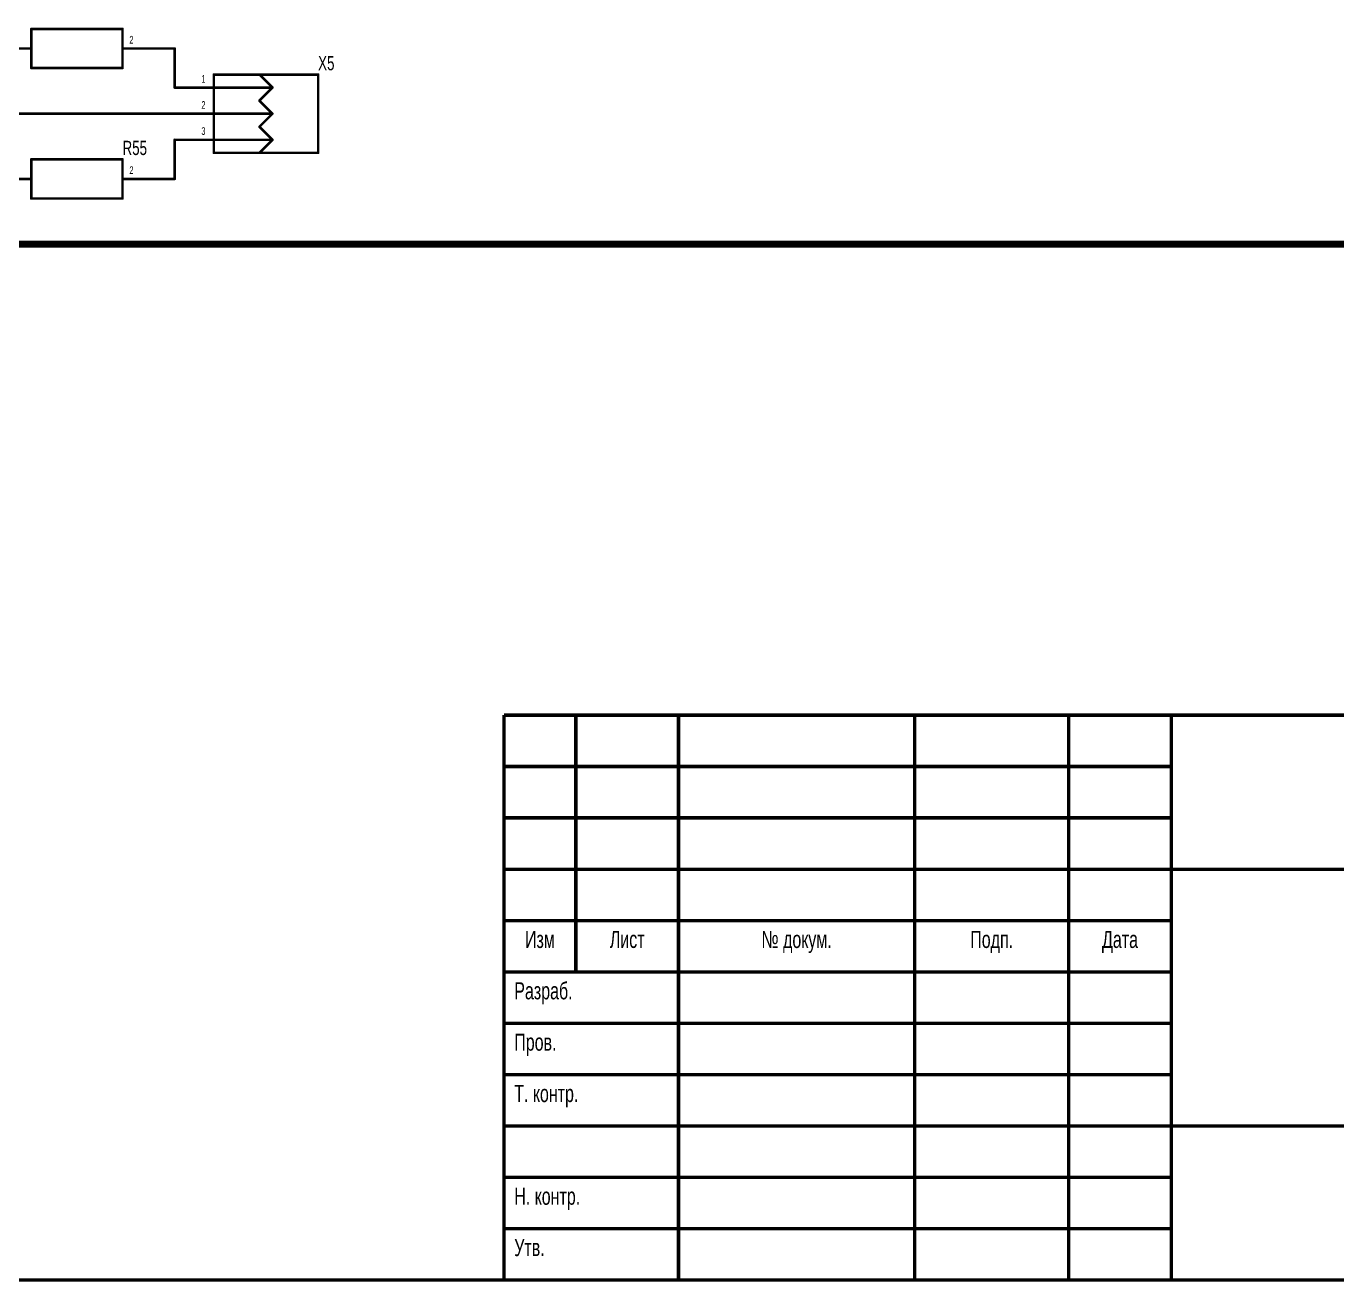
# Model space of a CAD drawing. Extents: x -4.5 to 18.4, y -0.7 to 15.5.
# Drawn here: x 9.28 to 14.31, y -0.7 to 4.12 of the extents above; entities that cross this region are included whole.
import ezdxf
from ezdxf.enums import TextEntityAlignment as Align

# ---------------------------------------------------------------- set-up
doc = ezdxf.new("R2010")
doc.units = 0
doc.header["$MEASUREMENT"] = 0
for name, color, linetype in [('Bus', 180, 'Continuous'), ('Element', 253, 'Continuous'), ('Net', 50, 'Continuous'), ('Pin', 50, 'Continuous'), ('Titles', 253, 'Continuous')]:
    doc.layers.add(name, color=color, linetype=linetype)

msp = doc.modelspace()

# ---------------------------------------------------------------- linework, layer by layer
at = {"layer": 'Bus', "linetype": 'Continuous', "const_width": 0.0262}
msp.add_lwpolyline([(7.55, 3.2804), (14.8, 3.2804)], dxfattribs=at)
at = {"layer": 'Element', "linetype": 'Continuous', "const_width": 0.0049}
for points in [[(9.2975, 4.1054, 1), (9.3025, 4.1054, 1), (9.2975, 4.1054, 1)], [(9.2975, 4.1054, 1), (9.3025, 4.1054, 1), (9.2975, 4.1054, 1)], [(9.6475, 4.1054, 1), (9.6525, 4.1054, 1), (9.6475, 4.1054, 1)], [(9.6475, 4.1054, 1), (9.6525, 4.1054, 1), (9.6475, 4.1054, 1)], [(9.2975, 3.9554, 1), (9.3025, 3.9554, 1), (9.2975, 3.9554, 1)], [(9.2975, 3.9554, 1), (9.3025, 3.9554, 1), (9.2975, 3.9554, 1)], [(9.6475, 3.9554, 1), (9.6525, 3.9554, 1), (9.6475, 3.9554, 1)], [(9.6475, 3.9554, 1), (9.6525, 3.9554, 1), (9.6475, 3.9554, 1)], [(9.9975, 3.9304, 1), (10.0025, 3.9304, 1), (9.9975, 3.9304, 1)], [(9.9975, 3.9304, 1), (10.0025, 3.9304, 1), (9.9975, 3.9304, 1)], [(10.1725, 3.9304, 1), (10.1775, 3.9304, 1), (10.1725, 3.9304, 1)], [(10.3975, 3.9304, 1), (10.4025, 3.9304, 1), (10.3975, 3.9304, 1)], [(10.3975, 3.9304, 1), (10.4025, 3.9304, 1), (10.3975, 3.9304, 1)], [(9.9975, 3.8804, 1), (10.0025, 3.8804, 1), (9.9975, 3.8804, 1)], [(10.2225, 3.8804, 1), (10.2275, 3.8804, 1), (10.2225, 3.8804, 1)], [(10.2225, 3.8804, 1), (10.2275, 3.8804, 1), (10.2225, 3.8804, 1)], [(10.2225, 3.8804, 1), (10.2275, 3.8804, 1), (10.2225, 3.8804, 1)], [(10.1725, 3.8304, 1), (10.1775, 3.8304, 1), (10.1725, 3.8304, 1)], [(10.1725, 3.8304, 1), (10.1775, 3.8304, 1), (10.1725, 3.8304, 1)], [(9.9975, 3.7804, 1), (10.0025, 3.7804, 1), (9.9975, 3.7804, 1)], [(10.2225, 3.7804, 1), (10.2275, 3.7804, 1), (10.2225, 3.7804, 1)], [(10.2225, 3.7804, 1), (10.2275, 3.7804, 1), (10.2225, 3.7804, 1)], [(10.2225, 3.7804, 1), (10.2275, 3.7804, 1), (10.2225, 3.7804, 1)], [(10.1725, 3.7304, 1), (10.1775, 3.7304, 1), (10.1725, 3.7304, 1)], [(10.1725, 3.7304, 1), (10.1775, 3.7304, 1), (10.1725, 3.7304, 1)], [(9.9975, 3.6804, 1), (10.0025, 3.6804, 1), (9.9975, 3.6804, 1)], [(10.2225, 3.6804, 1), (10.2275, 3.6804, 1), (10.2225, 3.6804, 1)], [(10.2225, 3.6804, 1), (10.2275, 3.6804, 1), (10.2225, 3.6804, 1)], [(10.2225, 3.6804, 1), (10.2275, 3.6804, 1), (10.2225, 3.6804, 1)], [(9.9975, 3.6304, 1), (10.0025, 3.6304, 1), (9.9975, 3.6304, 1)], [(9.9975, 3.6304, 1), (10.0025, 3.6304, 1), (9.9975, 3.6304, 1)], [(10.1725, 3.6304, 1), (10.1775, 3.6304, 1), (10.1725, 3.6304, 1)], [(10.3975, 3.6304, 1), (10.4025, 3.6304, 1), (10.3975, 3.6304, 1)], [(10.3975, 3.6304, 1), (10.4025, 3.6304, 1), (10.3975, 3.6304, 1)], [(9.2975, 3.6054, 1), (9.3025, 3.6054, 1), (9.2975, 3.6054, 1)], [(9.2975, 3.6054, 1), (9.3025, 3.6054, 1), (9.2975, 3.6054, 1)], [(9.6475, 3.6054, 1), (9.6525, 3.6054, 1), (9.6475, 3.6054, 1)], [(9.6475, 3.6054, 1), (9.6525, 3.6054, 1), (9.6475, 3.6054, 1)], [(9.2975, 3.4554, 1), (9.3025, 3.4554, 1), (9.2975, 3.4554, 1)], [(9.2975, 3.4554, 1), (9.3025, 3.4554, 1), (9.2975, 3.4554, 1)], [(9.6475, 3.4554, 1), (9.6525, 3.4554, 1), (9.6475, 3.4554, 1)], [(9.6475, 3.4554, 1), (9.6525, 3.4554, 1), (9.6475, 3.4554, 1)]]:
    msp.add_lwpolyline(points, format="xyb", dxfattribs=at)
at = {"layer": 'Element', "linetype": 'Continuous', "const_width": 0.0098}
for points in [[(9.3, 3.9554), (9.3, 4.1054)], [(9.3, 4.1054), (9.65, 4.1054)], [(9.65, 4.1054), (9.65, 3.9554)], [(9.3, 3.9554), (9.65, 3.9554)], [(10.4, 3.9304), (10, 3.9304)], [(10, 3.9304), (10, 3.6304)], [(10.225, 3.8804), (10.175, 3.9304)], [(10.4, 3.6304), (10.4, 3.9304)], [(10.225, 3.8804), (10, 3.8804)], [(10.225, 3.8804), (10.175, 3.8304)], [(10.225, 3.7804), (10.175, 3.8304)], [(10.225, 3.7804), (10, 3.7804)], [(10.225, 3.7804), (10.175, 3.7304)], [(10.225, 3.6804), (10.175, 3.7304)], [(10.225, 3.6804), (10, 3.6804)], [(10.225, 3.6804), (10.175, 3.6304)], [(10, 3.6304), (10.4, 3.6304)], [(9.3, 3.4554), (9.3, 3.6054)], [(9.3, 3.6054), (9.65, 3.6054)], [(9.65, 3.6054), (9.65, 3.4554)], [(9.3, 3.4554), (9.65, 3.4554)]]:
    msp.add_lwpolyline(points, dxfattribs=at)
at = {"layer": 'Net', "linetype": 'Continuous', "const_width": 0.0049}
for points in [[(9.7975, 4.0304, 1), (9.8025, 4.0304, 1), (9.7975, 4.0304, 1)], [(9.8475, 4.0304, 1), (9.8525, 4.0304, 1), (9.8475, 4.0304, 1)], [(9.8475, 4.0304, 1), (9.8525, 4.0304, 1), (9.8475, 4.0304, 1)], [(9.8475, 3.8804, 1), (9.8525, 3.8804, 1), (9.8475, 3.8804, 1)], [(9.8475, 3.7804, 1), (9.8525, 3.7804, 1), (9.8475, 3.7804, 1)], [(9.8475, 3.6804, 1), (9.8525, 3.6804, 1), (9.8475, 3.6804, 1)], [(9.7975, 3.5304, 1), (9.8025, 3.5304, 1), (9.7975, 3.5304, 1)], [(9.8475, 3.5304, 1), (9.8525, 3.5304, 1), (9.8475, 3.5304, 1)], [(9.8475, 3.5304, 1), (9.8525, 3.5304, 1), (9.8475, 3.5304, 1)]]:
    msp.add_lwpolyline(points, format="xyb", dxfattribs=at)
at = {"layer": 'Net', "linetype": 'Continuous', "const_width": 0.0098}
for points in [[(9.85, 4.0304), (9.8, 4.0304)], [(9.85, 3.8804), (9.85, 4.0304)], [(9.85, 3.7804), (9.1, 3.7804)], [(9.85, 3.6804), (9.85, 3.5304)], [(9.85, 3.5304), (9.8, 3.5304)]]:
    msp.add_lwpolyline(points, dxfattribs=at)
at = {"layer": 'Pin', "linetype": 'Continuous', "const_width": 0.0098}
for points in [[(9.3, 4.0304), (9.15, 4.0304)], [(9.65, 4.0304), (9.8, 4.0304)], [(10, 3.8804), (9.85, 3.8804)], [(10, 3.7804), (9.85, 3.7804)], [(10, 3.6804), (9.85, 3.6804)], [(9.3, 3.5304), (9.15, 3.5304)], [(9.65, 3.5304), (9.8, 3.5304)]]:
    msp.add_lwpolyline(points, dxfattribs=at)
at = {"layer": 'Pin', "linetype": 'Continuous', "const_width": 0.0049}
for points in [[(9.2975, 4.0304, 1), (9.3025, 4.0304, 1), (9.2975, 4.0304, 1)], [(9.6475, 4.0304, 1), (9.6525, 4.0304, 1), (9.6475, 4.0304, 1)], [(9.7975, 4.0304, 1), (9.8025, 4.0304, 1), (9.7975, 4.0304, 1)], [(9.8475, 3.8804, 1), (9.8525, 3.8804, 1), (9.8475, 3.8804, 1)], [(9.9975, 3.8804, 1), (10.0025, 3.8804, 1), (9.9975, 3.8804, 1)], [(9.8475, 3.7804, 1), (9.8525, 3.7804, 1), (9.8475, 3.7804, 1)], [(9.9975, 3.7804, 1), (10.0025, 3.7804, 1), (9.9975, 3.7804, 1)], [(9.8475, 3.6804, 1), (9.8525, 3.6804, 1), (9.8475, 3.6804, 1)], [(9.9975, 3.6804, 1), (10.0025, 3.6804, 1), (9.9975, 3.6804, 1)], [(9.2975, 3.5304, 1), (9.3025, 3.5304, 1), (9.2975, 3.5304, 1)], [(9.6475, 3.5304, 1), (9.6525, 3.5304, 1), (9.6475, 3.5304, 1)], [(9.7975, 3.5304, 1), (9.8025, 3.5304, 1), (9.7975, 3.5304, 1)]]:
    msp.add_lwpolyline(points, format="xyb", dxfattribs=at)
at = {"layer": 'Titles', "linetype": 'Continuous', "const_width": 0.0131}
for points in [[(18.3961, -0.6905), (-4.0055, -0.6905), (-4.0055, 15.4512), (18.3961, 15.4512), (18.3961, -0.6905)], [(11.1126, 1.4749), (11.3882, 1.4749)], [(11.1126, 1.4749), (11.1126, 1.278)], [(11.3882, 1.4749), (11.3882, 1.278)], [(11.3882, 1.4749), (11.7819, 1.4749)], [(11.3882, 1.4749), (11.3882, 1.278)], [(11.7819, 1.4749), (11.7819, 1.278)], [(11.7819, 1.4749), (12.6874, 1.4749)], [(11.7819, 1.4749), (11.7819, 1.278)], [(12.6874, 1.4749), (12.6874, 1.278)], [(12.6874, 1.4749), (13.278, 1.4749)], [(12.6874, 1.4749), (12.6874, 1.278)], [(13.278, 1.4749), (13.278, 1.278)], [(13.278, 1.4749), (13.6717, 1.4749)], [(13.278, 1.4749), (13.278, 1.278)], [(13.6717, 1.4749), (13.6717, 1.278)], [(13.6717, 1.4749), (16.4276, 1.4749)], [(13.6717, 1.4749), (13.6717, 1.278)], [(11.1126, 1.278), (11.3882, 1.278)], [(11.1126, 1.278), (11.3882, 1.278)], [(11.1126, 1.278), (11.1126, 1.0812)], [(11.3882, 1.278), (11.3882, 1.0812)], [(11.3882, 1.278), (11.7819, 1.278)], [(11.3882, 1.278), (11.7819, 1.278)], [(11.3882, 1.278), (11.3882, 1.0812)], [(11.7819, 1.278), (11.7819, 1.0812)], [(11.7819, 1.278), (12.6874, 1.278)], [(11.7819, 1.278), (12.6874, 1.278)], [(11.7819, 1.278), (11.7819, 1.0812)], [(12.6874, 1.278), (12.6874, 1.0812)], [(12.6874, 1.278), (13.278, 1.278)], [(12.6874, 1.278), (13.278, 1.278)], [(12.6874, 1.278), (12.6874, 1.0812)], [(13.278, 1.278), (13.278, 1.0812)], [(13.278, 1.278), (13.6717, 1.278)], [(13.278, 1.278), (13.6717, 1.278)], [(13.278, 1.278), (13.278, 1.0812)], [(13.6717, 1.278), (13.6717, 1.0812)], [(13.6717, 1.278), (13.6717, 1.0812)], [(11.1126, 1.0812), (11.3882, 1.0812)], [(11.1126, 1.0812), (11.3882, 1.0812)], [(11.1126, 1.0812), (11.1126, 0.8843)], [(11.3882, 1.0812), (11.3882, 0.8843)], [(11.3882, 1.0812), (11.7819, 1.0812)], [(11.3882, 1.0812), (11.7819, 1.0812)], [(11.3882, 1.0812), (11.3882, 0.8843)], [(11.7819, 1.0812), (11.7819, 0.8843)], [(11.7819, 1.0812), (12.6874, 1.0812)], [(11.7819, 1.0812), (12.6874, 1.0812)], [(11.7819, 1.0812), (11.7819, 0.8843)], [(12.6874, 1.0812), (12.6874, 0.8843)], [(12.6874, 1.0812), (13.278, 1.0812)], [(12.6874, 1.0812), (13.278, 1.0812)], [(12.6874, 1.0812), (12.6874, 0.8843)], [(13.278, 1.0812), (13.278, 0.8843)], [(13.278, 1.0812), (13.6717, 1.0812)], [(13.278, 1.0812), (13.6717, 1.0812)], [(13.278, 1.0812), (13.278, 0.8843)], [(13.6717, 1.0812), (13.6717, 0.8843)], [(13.6717, 1.0812), (13.6717, 0.8843)], [(11.1126, 0.8843), (11.3882, 0.8843)], [(11.1126, 0.8843), (11.3882, 0.8843)], [(11.1126, 0.8843), (11.1126, 0.6875)], [(11.3882, 0.8843), (11.3882, 0.6875)], [(11.3882, 0.8843), (11.7819, 0.8843)], [(11.3882, 0.8843), (11.7819, 0.8843)], [(11.3882, 0.8843), (11.3882, 0.6875)], [(11.7819, 0.8843), (11.7819, 0.6875)], [(11.7819, 0.8843), (12.6874, 0.8843)], [(11.7819, 0.8843), (12.6874, 0.8843)], [(11.7819, 0.8843), (11.7819, 0.6875)], [(12.6874, 0.8843), (12.6874, 0.6875)], [(12.6874, 0.8843), (13.278, 0.8843)], [(12.6874, 0.8843), (13.278, 0.8843)], [(12.6874, 0.8843), (12.6874, 0.6875)], [(13.278, 0.8843), (13.278, 0.6875)], [(13.278, 0.8843), (13.6717, 0.8843)], [(13.278, 0.8843), (13.6717, 0.8843)], [(13.278, 0.8843), (13.278, 0.6875)], [(13.6717, 0.8843), (13.6717, 0.6875)], [(13.6717, 0.8843), (16.4276, 0.8843)], [(13.6717, 0.8843), (16.4276, 0.8843)], [(13.6717, 0.8843), (13.6717, 0.6875)], [(11.1126, 0.6875), (11.3882, 0.6875)], [(11.1126, 0.6875), (11.3882, 0.6875)], [(11.1126, 0.6875), (11.1126, 0.4906)], [(11.3882, 0.6875), (11.3882, 0.4906)], [(11.3882, 0.6875), (11.7819, 0.6875)], [(11.3882, 0.6875), (11.7819, 0.6875)], [(11.3882, 0.6875), (11.3882, 0.4906)], [(11.7819, 0.6875), (11.7819, 0.4906)], [(11.7819, 0.6875), (12.6874, 0.6875)], [(11.7819, 0.6875), (12.6874, 0.6875)], [(11.7819, 0.6875), (11.7819, 0.4906)], [(12.6874, 0.6875), (12.6874, 0.4906)], [(12.6874, 0.6875), (13.278, 0.6875)], [(12.6874, 0.6875), (13.278, 0.6875)], [(12.6874, 0.6875), (12.6874, 0.4906)], [(13.278, 0.6875), (13.278, 0.4906)], [(13.278, 0.6875), (13.6717, 0.6875)], [(13.278, 0.6875), (13.6717, 0.6875)], [(13.278, 0.6875), (13.278, 0.4906)], [(13.6717, 0.6875), (13.6717, 0.4906)], [(13.6717, 0.6875), (13.6717, 0.4906)], [(11.1126, 0.4906), (11.3882, 0.4906)], [(11.1126, 0.4906), (11.3882, 0.4906)], [(11.1126, 0.4906), (11.1126, 0.2937)], [(11.3882, 0.4906), (11.7819, 0.4906)], [(11.3882, 0.4906), (11.7819, 0.4906)], [(11.7819, 0.4906), (11.7819, 0.2937)], [(11.7819, 0.4906), (12.6874, 0.4906)], [(11.7819, 0.4906), (12.6874, 0.4906)], [(11.7819, 0.4906), (11.7819, 0.2937)], [(12.6874, 0.4906), (12.6874, 0.2937)], [(12.6874, 0.4906), (13.278, 0.4906)], [(12.6874, 0.4906), (13.278, 0.4906)], [(12.6874, 0.4906), (12.6874, 0.2937)], [(13.278, 0.4906), (13.278, 0.2937)], [(13.278, 0.4906), (13.6717, 0.4906)], [(13.278, 0.4906), (13.6717, 0.4906)], [(13.278, 0.4906), (13.278, 0.2937)], [(13.6717, 0.4906), (13.6717, 0.2937)], [(13.6717, 0.4906), (13.6717, 0.2937)], [(11.1126, 0.2937), (11.3882, 0.2937)], [(11.1126, 0.2937), (11.3882, 0.2937)], [(11.1126, 0.2937), (11.1126, 0.0969)], [(11.3882, 0.2937), (11.7819, 0.2937)], [(11.3882, 0.2937), (11.7819, 0.2937)], [(11.7819, 0.2937), (11.7819, 0.0969)], [(11.7819, 0.2937), (12.6874, 0.2937)], [(11.7819, 0.2937), (12.6874, 0.2937)], [(11.7819, 0.2937), (11.7819, 0.0969)], [(12.6874, 0.2937), (12.6874, 0.0969)], [(12.6874, 0.2937), (13.278, 0.2937)], [(12.6874, 0.2937), (13.278, 0.2937)], [(12.6874, 0.2937), (12.6874, 0.0969)], [(13.278, 0.2937), (13.278, 0.0969)], [(13.278, 0.2937), (13.6717, 0.2937)], [(13.278, 0.2937), (13.6717, 0.2937)], [(13.278, 0.2937), (13.278, 0.0969)], [(13.6717, 0.2937), (13.6717, 0.0969)], [(13.6717, 0.2937), (13.6717, 0.0969)], [(11.1126, 0.0969), (11.3882, 0.0969)], [(11.1126, 0.0969), (11.3882, 0.0969)], [(11.1126, 0.0969), (11.1126, -0.1)], [(11.3882, 0.0969), (11.7819, 0.0969)], [(11.3882, 0.0969), (11.7819, 0.0969)], [(11.7819, 0.0969), (11.7819, -0.1)], [(11.7819, 0.0969), (12.6874, 0.0969)], [(11.7819, 0.0969), (12.6874, 0.0969)], [(11.7819, 0.0969), (11.7819, -0.1)], [(12.6874, 0.0969), (12.6874, -0.1)], [(12.6874, 0.0969), (13.278, 0.0969)], [(12.6874, 0.0969), (13.278, 0.0969)], [(12.6874, 0.0969), (12.6874, -0.1)], [(13.278, 0.0969), (13.278, -0.1)], [(13.278, 0.0969), (13.6717, 0.0969)], [(13.278, 0.0969), (13.6717, 0.0969)], [(13.278, 0.0969), (13.278, -0.1)], [(13.6717, 0.0969), (13.6717, -0.1)], [(13.6717, 0.0969), (13.6717, -0.1)], [(11.1126, -0.1), (11.3882, -0.1)], [(11.1126, -0.1), (11.3882, -0.1)], [(11.1126, -0.1), (11.1126, -0.2968)], [(11.3882, -0.1), (11.7819, -0.1)], [(11.3882, -0.1), (11.7819, -0.1)], [(11.7819, -0.1), (11.7819, -0.2968)], [(11.7819, -0.1), (12.6874, -0.1)], [(11.7819, -0.1), (12.6874, -0.1)], [(11.7819, -0.1), (11.7819, -0.2968)], [(12.6874, -0.1), (12.6874, -0.2968)], [(12.6874, -0.1), (13.278, -0.1)], [(12.6874, -0.1), (13.278, -0.1)], [(12.6874, -0.1), (12.6874, -0.2968)], [(13.278, -0.1), (13.278, -0.2968)], [(13.278, -0.1), (13.6717, -0.1)], [(13.278, -0.1), (13.6717, -0.1)], [(13.278, -0.1), (13.278, -0.2968)], [(13.6717, -0.1), (13.6717, -0.2968)], [(13.6717, -0.1), (16.4276, -0.1)], [(13.6717, -0.1), (16.4276, -0.1)], [(13.6717, -0.1), (13.6717, -0.2968)], [(11.1126, -0.2968), (11.3882, -0.2968)], [(11.1126, -0.2968), (11.3882, -0.2968)], [(11.1126, -0.2968), (11.1126, -0.4937)], [(11.3882, -0.2968), (11.7819, -0.2968)], [(11.3882, -0.2968), (11.7819, -0.2968)], [(11.7819, -0.2968), (11.7819, -0.4937)], [(11.7819, -0.2968), (12.6874, -0.2968)], [(11.7819, -0.2968), (12.6874, -0.2968)], [(11.7819, -0.2968), (11.7819, -0.4937)], [(12.6874, -0.2968), (12.6874, -0.4937)], [(12.6874, -0.2968), (13.278, -0.2968)], [(12.6874, -0.2968), (13.278, -0.2968)], [(12.6874, -0.2968), (12.6874, -0.4937)], [(13.278, -0.2968), (13.278, -0.4937)], [(13.278, -0.2968), (13.6717, -0.2968)], [(13.278, -0.2968), (13.6717, -0.2968)], [(13.278, -0.2968), (13.278, -0.4937)], [(13.6717, -0.2968), (13.6717, -0.4937)], [(13.6717, -0.2968), (13.6717, -0.4937)], [(11.1126, -0.4937), (11.3882, -0.4937)], [(11.1126, -0.4937), (11.3882, -0.4937)], [(11.1126, -0.4937), (11.1126, -0.6905)], [(11.3882, -0.4937), (11.7819, -0.4937)], [(11.3882, -0.4937), (11.7819, -0.4937)], [(11.7819, -0.4937), (11.7819, -0.6905)], [(11.7819, -0.4937), (12.6874, -0.4937)], [(11.7819, -0.4937), (12.6874, -0.4937)], [(11.7819, -0.4937), (11.7819, -0.6905)], [(12.6874, -0.4937), (12.6874, -0.6905)], [(12.6874, -0.4937), (13.278, -0.4937)], [(12.6874, -0.4937), (13.278, -0.4937)], [(12.6874, -0.4937), (12.6874, -0.6905)], [(13.278, -0.4937), (13.278, -0.6905)], [(13.278, -0.4937), (13.6717, -0.4937)], [(13.278, -0.4937), (13.6717, -0.4937)], [(13.278, -0.4937), (13.278, -0.6905)], [(13.6717, -0.4937), (13.6717, -0.6905)], [(13.6717, -0.4937), (13.6717, -0.6905)], [(11.1126, -0.6905), (11.3882, -0.6905)], [(11.3882, -0.6905), (11.7819, -0.6905)], [(11.7819, -0.6905), (12.6874, -0.6905)], [(12.6874, -0.6905), (13.278, -0.6905)], [(13.278, -0.6905), (13.6717, -0.6905)], [(13.6717, -0.6905), (16.4276, -0.6905)]]:
    msp.add_lwpolyline(points, dxfattribs=at)

# ---------------------------------------------------------------- texts
at = {"layer": 'Element', "width": 0.7}
for s, p in [('X5', (10.4, 3.9304)), ('R55', (9.65, 3.6054))]:
    msp.add_text(s, height=0.0547, dxfattribs=at).set_placement(p, align=Align.BOTTOM_LEFT)
at = {"layer": 'Pin', "width": 0.7}
for s, p in [('2', (9.6762, 4.0785)), ('1', (9.9524, 3.9285)), ('2', (9.9524, 3.8285)), ('3', (9.9524, 3.7285)), ('2', (9.6762, 3.5785))]:
    msp.add_text(s, height=0.0292, dxfattribs=at).set_placement(p, align=Align.TOP_LEFT)
at = {"layer": 'Titles', "width": 0.7}
for s, p in [('Изм', (11.2504, 0.6481)), ('Лист', (11.585, 0.6481)), ('№ докум.', (12.2346, 0.6481)), ('Подп.', (12.9827, 0.6481)), ('Дата', (13.4748, 0.6481))]:
    msp.add_text(s, height=0.0656, dxfattribs=at).set_placement(p, align=Align.TOP_CENTER)
for s, p in [('Разраб.', (11.152, 0.4512)), ('Пров.', (11.152, 0.2544)), ('Т. контр.', (11.152, 0.0575)), ('Н. контр.', (11.152, -0.3362)), ('Утв.', (11.152, -0.533))]:
    msp.add_text(s, height=0.0656, dxfattribs=at).set_placement(p, align=Align.TOP_LEFT)

doc.saveas('drawing.dxf')
